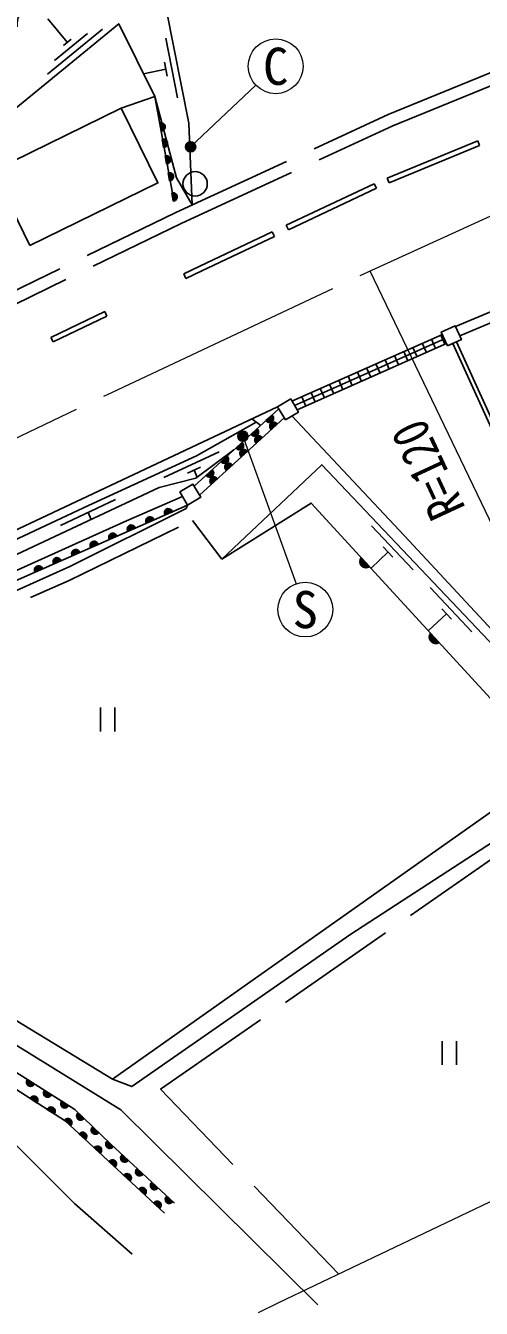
# Model space of a CAD drawing. Units: millimetres at full size, sheet at 1:1000; details may follow other scales. Extents: x 40000 to 680000, y 20000 to 380000.
# Drawn here: x 123136 to 145611, y 242853 to 306092 of the extents above; entities that cross this region are included whole.
import ezdxf
from ezdxf.enums import TextEntityAlignment as Align

# ---------------------------------------------------------------- set-up
doc = ezdxf.new("R2010")
doc.units = ezdxf.units.MM
doc.header["$LTSCALE"] = 1000
doc.linetypes.add('CHAIN', pattern=[18.5, 12, -1.5, 3.5, -1.5])
doc.linetypes.add('DASHED', pattern=[7.5, 6, -1.5])
for name, color, linetype, lineweight in [('M-BGD', 7, 'Continuous', 25), ('M-BMK', 2, 'CHAIN', 13), ('M-STR-HTXT', 7, 'Continuous', 13), ('M-STR-STRC', 7, 'Continuous', 25)]:
    doc.layers.add(name, color=color, linetype=linetype, lineweight=lineweight)
doc.styles.add('ＭＳ ゴシック', font='')
doc.styles.get('ＭＳ ゴシック').set_extended_font_data('MS Gothic')

msp = doc.modelspace()

# ---------------------------------------------------------------- hatches: boundary and pattern name
at = {"layer": 'M-BGD'}
for points in [[(129751, 301286, -0.4608), (130018, 301130, -0.4608), (129823, 300890)], [(129864, 300483, -0.4608), (130131, 300328, -0.4608), (129936, 300088)], [(130012, 299667, -0.4608), (130279, 299511, -0.4608), (130084, 299272)], [(130162, 298838, -0.4608), (130429, 298682, -0.4608), (130234, 298443)], [(130343, 297837, -0.4608), (130610, 297681, -0.4608), (130415, 297441)], [(135287, 286891, -0.4608), (135297, 286582, -0.4608), (134990, 286620)], [(135250, 286181, -0.4608), (135240, 286490, -0.4608), (135547, 286452)], [(134548, 286217, -0.4608), (134559, 285908, -0.4608), (134252, 285946)], [(134512, 285506, -0.4608), (134502, 285815, -0.4608), (134809, 285777)], [(133810, 285542, -0.4608), (133821, 285233, -0.4608), (133514, 285271)], [(133072, 284867, -0.4608), (133083, 284558, -0.4608), (132776, 284596)], [(133774, 284832, -0.4608), (133764, 285141, -0.4608), (134071, 285103)], [(132334, 284193, -0.4608), (132344, 283884, -0.4608), (132038, 283922)], [(133036, 284157, -0.4608), (133026, 284466, -0.4608), (133333, 284428)], [(132298, 283482, -0.4608), (132288, 283791, -0.4608), (132594, 283753)], [(130010, 281968, -0.4608), (130100, 282264, -0.4608), (130378, 282130)], [(128180, 281163, -0.4608), (128269, 281459, -0.4608), (128547, 281325)], [(129095, 281565, -0.4608), (129184, 281861, -0.4608), (129463, 281727)], [(127264, 280760, -0.4608), (127353, 281056, -0.4608), (127632, 280922)], [(125433, 279955, -0.4608), (125523, 280251, -0.4608), (125801, 280117)], [(126349, 280358, -0.4608), (126438, 280654, -0.4608), (126717, 280519)], [(124518, 279552, -0.4608), (124607, 279848, -0.4608), (124886, 279714)], [(139683, 279875), (140106, 279414, -0.84072)], [(123603, 279150, -0.4608), (123692, 279446, -0.4608), (123970, 279312)], [(143110, 276143), (143533, 275682, -0.84072)], [(123562, 253920, -0.4608), (123267, 253828, -0.4608), (123223, 254134)], [(124408, 253386, -0.4608), (124113, 253294, -0.4608), (124068, 253600)], [(123358, 253199, -0.4608), (123654, 253288, -0.4608), (123696, 252982)], [(125254, 252853, -0.4608), (124959, 252761, -0.4608), (124914, 253067)], [(124200, 252659, -0.4608), (124496, 252748, -0.4608), (124538, 252442)], [(126018, 252215, -0.4608), (125710, 252185, -0.4608), (125729, 252494)], [(125047, 252125, -0.4608), (125354, 252161, -0.4608), (125341, 251852)], [(126736, 251519, -0.4608), (126428, 251490, -0.4608), (126448, 251798)], [(125780, 251445, -0.4608), (126087, 251481, -0.4608), (126074, 251172)], [(127455, 250823, -0.4608), (127147, 250794, -0.4608), (127166, 251103)], [(126513, 250765, -0.4608), (126820, 250801, -0.4608), (126808, 250492)], [(127246, 250085, -0.4608), (127553, 250121, -0.4608), (127541, 249812)], [(128192, 250147, -0.4608), (127884, 250111, -0.4608), (127897, 250420)], [(127980, 249406, -0.4608), (128287, 249441, -0.4608), (128274, 249132)], [(128925, 249468, -0.4608), (128618, 249432, -0.4608), (128631, 249741)], [(128713, 248726, -0.4608), (129020, 248761, -0.4608), (129008, 248452)], [(129659, 248789, -0.4608), (129352, 248753, -0.4608), (129365, 249062)], [(129446, 248046, -0.4608), (129753, 248081, -0.4608), (129741, 247773)], [(130393, 248110, -0.4608), (130086, 248074, -0.4608), (130099, 248383)]]:
    msp.add_hatch(color=256, dxfattribs=at).paths.add_polyline_path(points)
at = {"layer": 'M-STR-STRC'}
for points in [[(131522, 300110, -1), (131022, 300129, -0.41421), (131281, 300369, -0.41421)], [(133737, 285626, -0.41421), (133620, 285959, -0.41421), (133954, 286076, -1)]]:
    msp.add_hatch(color=256, dxfattribs=at).paths.add_polyline_path(points)

# ---------------------------------------------------------------- linework, layer by layer
at = {"layer": 'M-BGD'}
for p, q in [((125185, 305273), (124236, 306435)), ((124208, 303702), (126920, 305915)), ((124561, 304377), (126188, 305705)), ((130631, 302528), (130051, 305471)), ((124995, 305118), (125375, 305428)), ((130115, 303598), (129979, 304285)), ((130047, 303942), (128951, 303725)), ((127855, 302028), (129515, 302593)), ((130442, 297471), (129515, 302593)), ((129751, 301286), (129823, 300890)), ((129864, 300483), (129936, 300088)), ((140962, 298575), (145432, 300414)), ((145432, 300414), (145527, 300183)), ((141057, 298344), (145527, 300183)), ((130012, 299667), (130084, 299272)), ((130162, 298838), (130234, 298443)), ((140962, 298575), (141057, 298344)), ((135991, 296252), (140332, 298302)), ((136098, 296026), (140438, 298076)), ((140332, 298302), (140438, 298076)), ((130343, 297837), (130415, 297441)), ((135991, 296252), (136098, 296026)), ((135301, 295926), (135408, 295700)), ((130930, 293857), (131038, 293631)), ((124378, 290723), (127035, 291994)), ((124486, 290497), (127143, 291768)), ((127035, 291994), (127143, 291768)), ((124378, 290723), (124486, 290497)), ((136272, 287579), (143687, 290872)), ((136400, 287363), (143791, 290645)), ((136528, 287146), (143895, 290417)), ((142696, 290432), (142899, 289975)), ((143153, 290635), (143356, 290178)), ((143610, 290838), (143813, 290381)), ((141325, 289824), (141528, 289367)), ((141782, 290026), (141985, 289569)), ((142239, 290229), (142442, 289772)), ((139497, 289012), (139700, 288555)), ((139954, 289215), (140157, 288758)), ((140411, 289418), (140614, 288961)), ((140868, 289621), (141071, 289164)), ((138126, 288403), (138329, 287946)), ((138583, 288606), (138786, 288149)), ((139040, 288809), (139243, 288352)), ((136756, 287794), (136958, 287337)), ((137212, 287997), (137415, 287540)), ((137669, 288200), (137872, 287743)), ((135625, 287200), (131448, 283383)), ((131708, 282943), (135885, 286761)), ((134733, 286385), (134290, 286704)), ((135287, 286891), (134990, 286620)), ((134548, 286217), (134252, 285946)), ((135250, 286181), (135547, 286452)), ((133810, 285542), (133514, 285271)), ((134512, 285506), (134809, 285777)), ((132681, 285074), (129956, 283818)), ((133072, 284867), (132776, 284596)), ((133774, 284832), (134071, 285103)), ((131762, 284320), (131126, 284027)), ((131444, 284174), (131601, 283833)), ((132334, 284193), (132038, 283922)), ((133036, 284157), (133333, 284428)), ((132298, 283482), (132594, 283753)), ((127574, 282724), (124855, 281456)), ((126215, 282090), (126373, 281750)), ((130010, 281968), (130378, 282130)), ((129095, 281565), (129463, 281727)), ((142255, 279256), (140190, 281432)), ((127264, 280760), (127632, 280922)), ((128180, 281163), (128547, 281325)), ((126349, 280358), (126717, 280519)), ((141246, 279884), (140764, 280392)), ((124518, 279552), (124886, 279714)), ((125433, 279955), (125801, 280117)), ((140106, 279414), (139683, 279875)), ((141005, 280138), (140170, 279345)), ((123603, 279150), (123970, 279312)), ((145148, 276207), (143083, 278384)), ((143898, 277089), (142999, 276264)), ((144139, 276835), (143657, 277343)), ((143533, 275682), (143110, 276143)), ((126829, 272474), (126829, 271300)), ((127529, 272474), (127529, 271300)), ((143678, 256026), (143678, 254852)), ((144378, 256026), (144378, 254852)), ((123562, 253920), (123223, 254134)), ((124408, 253386), (124068, 253600)), ((123358, 253199), (123696, 252982)), ((125254, 252853), (124914, 253067)), ((124200, 252659), (124538, 252442)), ((126018, 252215), (125729, 252494)), ((125047, 252125), (125341, 251852)), ((126736, 251519), (126448, 251798)), ((125780, 251445), (126074, 251172)), ((127455, 250823), (127166, 251103)), ((126513, 250765), (126808, 250492)), ((127246, 250085), (127541, 249812)), ((128192, 250147), (127897, 250420)), ((127980, 249406), (128274, 249132)), ((128925, 249468), (128631, 249741)), ((128713, 248726), (129008, 248452)), ((129659, 248789), (129365, 249062)), ((129446, 248046), (129741, 247773)), ((130393, 248110), (130099, 248383))]:
    msp.add_line(p, q, dxfattribs=at)
for points in [[(147341, 323048), (143214, 319236), (139291, 316676), (136557, 315622), (130088, 306838), (131184, 301278), (131350, 297251), (130575, 298592), (129515, 302593), (127725, 306185), (121267, 300914), (118937, 298244), (118254, 295276), (118536, 292287)], [(130930, 293857), (131725, 294237), (135301, 295926)], [(131038, 293631), (131832, 294011), (135408, 295700)], [(86312, 266648), (94140, 269030), (103059, 272264), (110892, 275717), (122227, 281028), (135564, 287303)], [(134511, 286545), (131565, 284890), (126242, 282434), (119312, 279203), (119234, 278806), (113375, 276280), (101848, 271132), (94036, 268366), (86472, 266051)], [(136269, 286849), (141815, 280947), (153102, 268817), (162645, 258314)], [(105163, 271733), (110520, 274669), (119501, 278440), (121861, 279645), (129727, 283315), (131525, 283776), (133409, 285175)], [(132806, 279790), (137743, 284447), (151789, 269645), (151319, 269185), (139132, 261270), (128375, 253787), (127412, 254153)], [(105273, 271543), (111215, 274429), (119854, 277968), (128111, 281671), (130877, 282874)], [(105512, 271129), (110887, 273815), (119625, 277400), (131124, 282458)], [(131124, 282458), (131048, 282279), (125314, 279427), (115107, 274840), (111628, 273292), (109368, 272005), (107352, 270465), (107277, 268735), (108258, 266163), (109565, 264482), (114936, 260601), (127831, 252635), (137541, 243031)], [(127412, 254153), (149188, 269525), (137225, 282552), (132806, 279790)], [(130479, 248031), (127314, 250959), (125554, 252663), (120533, 255831), (115005, 259124), (110002, 262034), (108710, 263082), (107465, 264412), (106119, 266637), (106470, 266847), (104981, 269338)], [(103723, 268611), (105138, 266077), (105514, 266287), (106928, 263803), (108175, 262556), (111066, 260536), (119965, 255375), (125080, 252094), (129989, 247542)], [(100941, 267765), (101561, 267500), (102932, 265393), (105037, 260254), (108506, 259347), (110723, 259217), (113198, 258229), (117277, 255424), (122148, 251427), (125543, 248017), (128391, 245531)]]:
    msp.add_lwpolyline(points, dxfattribs=at)
at = {"layer": 'M-BGD', "linetype": 'DASHED'}
for points in [[(119420, 291478), (130551, 296883), (141012, 301708), (150152, 305447), (153941, 306895), (158755, 308367), (174141, 315432), (186507, 316246), (191314, 316549), (204949, 312576), (207682, 311818), (215671, 310570), (225650, 307885), (233135, 305492)], [(119727, 290960), (130807, 296340), (141251, 301157), (150372, 304889), (154136, 306327), (158969, 307805), (174291, 314841), (186545, 315648), (191247, 315944), (204784, 311999), (207556, 311230), (215546, 309982), (225481, 307309), (232952, 304920)], [(144337, 291253), (151684, 294333), (162199, 298034), (168918, 299642), (175859, 300964), (181798, 301710), (191668, 302137), (199278, 301683), (203292, 301171)], [(144545, 290798), (151864, 293866), (162341, 297554), (169023, 299153), (175937, 300469), (181840, 301212), (191663, 301636), (199231, 301185), (203229, 300675)], [(144197, 290418), (150061, 277595), (152961, 274378)], [(144379, 290501), (150230, 277706), (153109, 274512)], [(127412, 254153), (120169, 258564), (115181, 261711), (112714, 263332), (111005, 264507), (109965, 265403), (108713, 266980), (108083, 268690), (107956, 269078), (108061, 270365), (110338, 271930), (112989, 273235), (116529, 274854), (125289, 278745), (131360, 281703), (132806, 279790)], [(138560, 244547), (129792, 253656), (147107, 265687), (149128, 263349)]]:
    msp.add_lwpolyline(points, dxfattribs=at)
at = {"layer": 'M-BGD'}
for points in [[(123336, 295255), (129656, 298343), (127855, 302028), (121535, 298940)], [(143947, 290304), (144629, 290616), (144317, 291298), (143635, 290986)], [(135946, 286658), (136591, 287040), (136209, 287686), (135564, 287303)], [(131124, 282458), (131769, 282840), (131387, 283485), (130741, 283103)]]:
    msp.add_lwpolyline(points, close=True, dxfattribs=at)
msp.add_circle((131496, 298294), 600, dxfattribs=at)
for centre, radius, start, end in [((123996, 306116), 1279, 76.78245, 183.33884), ((129818, 301094), 203, 271.29731, 109.2207), ((129931, 300291), 203, 271.29731, 109.2207), ((130079, 299475), 203, 271.29731, 109.2207), ((130229, 298646), 203, 271.29731, 109.2207), ((130410, 297645), 203, 271.29731, 109.2207), ((135160, 286732), 203, 213.4661, 51.38949), ((135377, 286340), 203, 33.4661, 231.38949), ((134422, 286058), 203, 213.4661, 51.38949), ((134639, 285665), 203, 33.4661, 231.38949), ((133683, 285383), 203, 213.4661, 51.38949), ((132945, 284709), 203, 213.4661, 51.38949), ((133901, 284991), 203, 33.4661, 231.38949), ((132207, 284034), 203, 213.4661, 51.38949), ((133163, 284316), 203, 33.4661, 231.38949), ((132425, 283641), 203, 33.4661, 231.38949), ((130181, 282078), 203, 14.78042, 212.70381), ((128351, 281273), 203, 14.78042, 212.70381), ((129266, 281675), 203, 14.78042, 212.70381), ((127435, 280870), 203, 14.78042, 212.70381), ((125605, 280065), 203, 14.78042, 212.70381), ((126520, 280468), 203, 14.78042, 212.70381), ((124689, 279662), 203, 14.78042, 212.70381), ((139935, 279681), 318, 142.45203, 302.66976), ((123774, 279260), 203, 14.78042, 212.70381), ((143362, 275949), 318, 142.45203, 302.66976), ((123376, 254000), 203, 138.7968, 336.72019), ((124221, 253466), 203, 138.7968, 336.72019), ((123544, 253117), 203, 318.36375, 156.28714), ((125067, 252933), 203, 138.7968, 336.72019), ((124386, 252577), 203, 318.36375, 156.28714), ((125851, 252332), 203, 126.9607, 324.88409), ((125215, 252012), 203, 308.20051, 146.1239), ((126570, 251636), 203, 126.9607, 324.88409), ((125949, 251332), 203, 308.20051, 146.1239), ((127288, 250940), 203, 126.9607, 324.88409), ((126682, 250652), 203, 308.20051, 146.1239), ((127415, 249972), 203, 308.20051, 146.1239), ((128023, 250261), 203, 128.25867, 326.18205), ((128148, 249292), 203, 308.20051, 146.1239), ((128757, 249581), 203, 128.25867, 326.18205), ((128882, 248612), 203, 308.20051, 146.1239), ((129491, 248902), 203, 128.25867, 326.18205), ((129615, 247932), 203, 308.20051, 146.1239), ((130224, 248223), 203, 128.25867, 326.18205)]:
    msp.add_arc(centre, radius, start, end, dxfattribs=at)
at = {"layer": 'M-BMK'}
msp.add_lwpolyline([(85251, 270608), (94236, 273224), (101420, 275991), (110294, 279876), (127426, 288029), (140207, 294044), (146801, 297040), (153627, 299453), (158134, 300875), (163882, 302441), (169106, 303484), (175959, 304587), (179085, 304926), (186033, 305529), (192288, 305646), (200347, 305406), (205873, 304886), (210772, 304237), (216005, 303195), (221552, 301927), (227827, 300209), (240419, 296104), (256990, 291033), (276208, 284952)], dxfattribs=at)
at = {"layer": 'M-STR-HTXT'}
for p, q in [((131272, 300119), (134487, 303161)), ((140112, 294000), (149182, 275107)), ((133845, 285851), (136470, 278572))]:
    msp.add_line(p, q, dxfattribs=at)
msp.add_lwpolyline([(134623, 242642), (135619, 243149), (146375, 248262)], dxfattribs=at)
for centre in [(135467, 304089), (136928, 277302)]:
    msp.add_circle(centre, 1350, dxfattribs=at)
at = {"layer": 'M-STR-STRC'}
for centre in [(131272, 300119), (133845, 285851)]:
    msp.add_circle(centre, 250, dxfattribs=at)

# ---------------------------------------------------------------- texts
at = {"layer": 'M-STR-HTXT', "style": 'ＭＳ ゴシック'}
for s, p in [('C', (135467, 304089)), ('S', (136928, 277302))]:
    msp.add_text(s, height=1833, dxfattribs=at).set_placement(p, align=Align.MIDDLE_CENTER)
at = {"layer": 'M-STR-HTXT', "style": 'ＭＳ ゴシック', "width": 0.8}
msp.add_text('R=120', height=1833, rotation=114.885, dxfattribs=at).set_placement((144296, 284802), align=Align.BOTTOM_CENTER)

doc.saveas('drawing.dxf')
